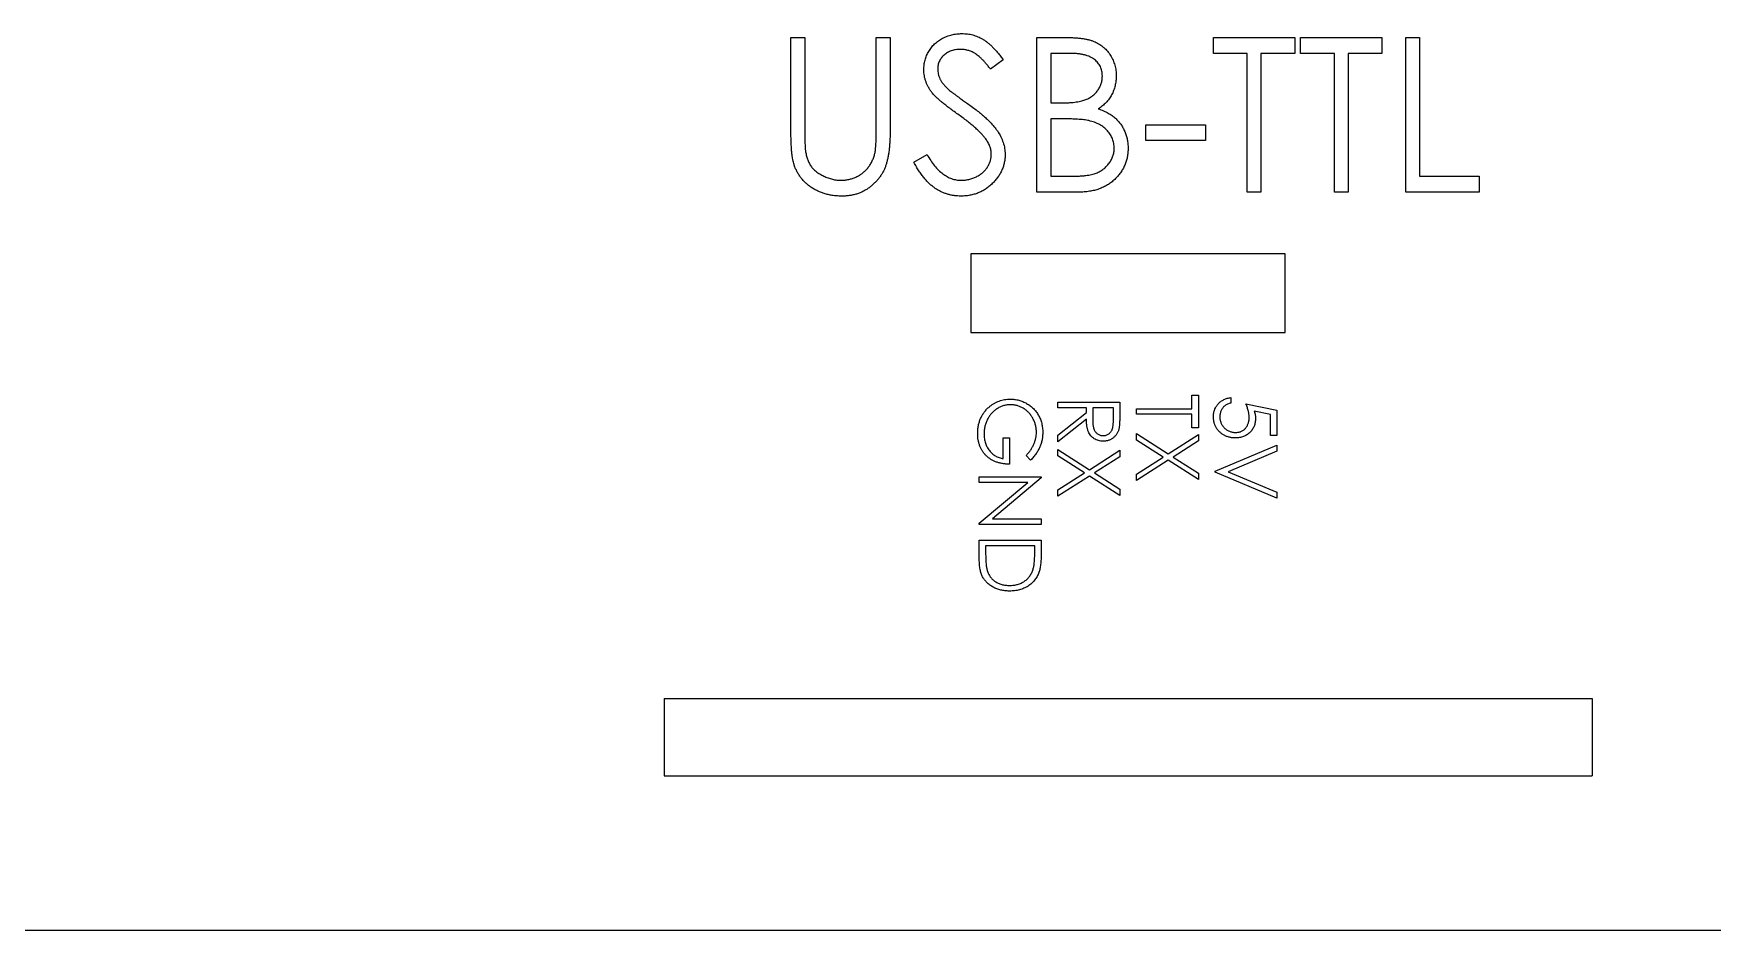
# Model space of a CAD drawing. Header units: millimetres. Extents: x -108 to 108, y -38 to 32.
# Drawn here: x -35.4 to 18.9, y -37.5 to -8.5 of the extents above; entities that cross this region are included whole.
import ezdxf

# ---------------------------------------------------------------- set-up
doc = ezdxf.new("R2010")
doc.units = ezdxf.units.MM

msp = doc.modelspace()

# ---------------------------------------------------------------- linework, layer by layer
at = {"color": 7, "linetype": 'Continuous', "lineweight": 25}
for p, q in [((-10.897, -8.625), (-10.449, -8.625)), ((-10.897, -11.645), (-10.897, -8.625)), ((-10.449, -8.625), (-10.449, -11.621)), ((-8.141, -8.625), (-7.692, -8.625)), ((-8.141, -11.621), (-8.141, -8.625)), ((-7.692, -8.625), (-7.692, -11.645)), ((-2.949, -8.625), (-1.973, -8.625)), ((-2.949, -13.625), (-2.949, -8.625)), ((2.756, -8.625), (5.385, -8.625)), ((2.756, -9.138), (2.756, -8.625)), ((5.385, -8.625), (5.385, -9.138)), ((5.577, -8.625), (8.205, -8.625)), ((5.577, -9.138), (5.577, -8.625)), ((8.205, -8.625), (8.205, -9.138)), ((8.974, -8.625), (9.423, -8.625)), ((8.974, -13.625), (8.974, -8.625)), ((9.423, -8.625), (9.423, -13.112)), ((-1.891, -9.138), (-2.5, -9.138)), ((-2.5, -9.138), (-2.5, -10.74)), ((3.846, -9.138), (2.756, -9.138)), ((3.846, -13.625), (3.846, -9.138)), ((4.295, -9.138), (4.295, -13.625)), ((5.385, -9.138), (4.295, -9.138)), ((6.667, -9.138), (5.577, -9.138)), ((6.667, -13.625), (6.667, -9.138)), ((7.115, -9.138), (7.115, -13.625)), ((8.205, -9.138), (7.115, -9.138)), ((-4.038, -9.343), (-4.444, -9.651)), ((-2.5, -10.74), (-2.199, -10.74)), ((-2.203, -11.253), (-2.5, -11.253)), ((-2.5, -11.253), (-2.5, -13.112)), ((0.577, -11.446), (2.5, -11.446)), ((0.577, -11.958), (0.577, -11.446)), ((2.5, -11.446), (2.5, -11.958)), ((-6.923, -12.66), (-6.5, -12.407)), ((2.5, -11.958), (0.577, -11.958)), ((-2.5, -13.112), (-1.861, -13.112)), ((9.423, -13.112), (11.346, -13.112)), ((11.346, -13.112), (11.346, -13.625)), ((-1.597, -13.625), (-2.949, -13.625)), ((4.295, -13.625), (3.846, -13.625)), ((7.115, -13.625), (6.667, -13.625)), ((11.346, -13.625), (8.974, -13.625)), ((5.08, -15.625), (-5.08, -15.625)), ((-5.08, -15.625), (-5.08, -18.165)), ((5.08, -18.165), (5.08, -15.625)), ((-5.08, -18.165), (5.08, -18.165)), ((-2.27, -20.421), (-0.27, -20.421)), ((-2.27, -20.601), (-2.27, -20.421)), ((-1.347, -20.601), (-2.27, -20.601)), ((-1.347, -20.747), (-1.347, -20.601)), ((-1.142, -20.601), (-1.145, -20.967)), ((-0.475, -20.601), (-1.142, -20.601)), ((-0.475, -20.976), (-0.475, -20.601)), ((-0.27, -20.421), (-0.27, -20.822)), ((2.065, -20.191), (2.27, -20.191)), ((2.065, -20.627), (2.065, -20.191)), ((2.27, -20.191), (2.27, -21.242)), ((3.323, -20.268), (3.323, -20.447)), ((3.81, -20.473), (4.81, -20.678)), ((-2.27, -21.482), (-1.347, -20.747)), ((-1.347, -20.969), (-2.27, -21.703)), ((0.27, -20.806), (0.27, -20.627)), ((0.27, -20.627), (2.065, -20.627)), ((2.065, -20.806), (0.27, -20.806)), ((2.065, -21.242), (2.065, -20.806)), ((4.605, -20.818), (4.079, -20.71)), ((4.605, -21.498), (4.605, -20.818)), ((4.81, -20.678), (4.81, -21.498)), ((-4.041, -21.575), (-3.836, -21.575)), ((-4.041, -22.242), (-4.041, -21.575)), ((-3.836, -21.575), (-3.836, -22.421)), ((-2.27, -21.703), (-2.27, -21.482)), ((0.27, -21.641), (0.27, -21.434)), ((0.27, -21.434), (1.29, -22.087)), ((1.128, -22.191), (0.27, -21.641)), ((1.29, -22.087), (2.27, -21.46)), ((2.27, -21.667), (1.452, -22.191)), ((2.27, -21.242), (2.065, -21.242)), ((2.27, -21.46), (2.27, -21.667)), ((4.81, -21.498), (4.605, -21.498)), ((-3.151, -22.293), (-3.297, -22.139)), ((-2.27, -22.154), (-2.27, -21.947)), ((-2.27, -21.947), (-1.25, -22.6)), ((-1.412, -22.703), (-2.27, -22.154)), ((-1.25, -22.6), (-0.27, -21.973)), ((-0.27, -22.18), (-1.088, -22.703)), ((-0.27, -21.973), (-0.27, -22.18)), ((0.27, -22.74), (1.128, -22.191)), ((1.452, -22.191), (2.27, -22.714)), ((2.81, -22.652), (4.81, -21.806)), ((4.81, -21.998), (3.234, -22.665)), ((4.81, -21.806), (4.81, -21.998)), ((-2.27, -23.253), (-1.412, -22.703)), ((-1.088, -22.703), (-0.27, -23.227)), ((1.29, -22.294), (0.27, -22.947)), ((0.27, -22.947), (0.27, -22.74)), ((2.27, -22.921), (1.29, -22.294)), ((2.27, -22.714), (2.27, -22.921)), ((2.81, -22.678), (2.81, -22.652)), ((4.81, -23.524), (2.81, -22.678)), ((3.234, -22.665), (4.81, -23.332)), ((-4.81, -22.832), (-2.81, -22.832)), ((-4.81, -23.011), (-4.81, -22.832)), ((-4.81, -24.329), (-3.239, -23.011)), ((-3.239, -23.011), (-4.81, -23.011)), ((-2.81, -22.869), (-4.384, -24.191)), ((-2.81, -22.832), (-2.81, -22.869)), ((-1.25, -22.807), (-2.27, -23.46)), ((-2.27, -23.46), (-2.27, -23.253)), ((-0.27, -23.434), (-1.25, -22.807)), ((-0.27, -23.227), (-0.27, -23.434)), ((4.81, -23.332), (4.81, -23.524)), ((-4.81, -24.37), (-4.81, -24.329)), ((-2.81, -24.37), (-4.81, -24.37)), ((-4.384, -24.191), (-2.81, -24.191)), ((-2.81, -24.191), (-2.81, -24.37)), ((-4.81, -24.883), (-2.81, -24.883)), ((-4.81, -25.503), (-4.81, -24.883)), ((-2.81, -24.883), (-2.81, -25.287)), ((-4.605, -25.062), (-4.605, -25.292)), ((-3.015, -25.062), (-4.605, -25.062)), ((-3.015, -25.203), (-3.015, -25.062)), ((-15, -30), (15, -30)), ((-15, -30), (-15, -32.5)), ((15, -30), (15, -32.5)), ((-15, -32.5), (15, -32.5)), ((102, -37.5), (-102, -37.5))]:
    msp.add_line(p, q, dxfattribs=at)
for points, knots in [([(-6.603, -9.664), (-6.601, -9.611), (-6.597, -9.506), (-6.566, -9.353), (-6.517, -9.207), (-6.448, -9.07), (-6.359, -8.944), (-6.256, -8.829), (-6.133, -8.732), (-5.999, -8.647), (-5.851, -8.581), (-5.697, -8.531), (-5.536, -8.503), (-5.426, -8.499), (-5.371, -8.497)], [0, 0, 0, 0, 0.0837854, 0.1657799, 0.24628, 0.3274609, 0.408797, 0.4897152, 0.571376, 0.6555233, 0.7410195, 0.8265468, 0.9119889, 1, 1, 1, 1]), ([(-5.371, -8.497), (-5.312, -8.499), (-5.194, -8.503), (-5.022, -8.538), (-4.856, -8.596), (-4.723, -8.662), (-4.618, -8.728), (-4.539, -8.788), (-4.458, -8.857), (-4.375, -8.936), (-4.293, -9.024), (-4.208, -9.122), (-4.122, -9.228), (-4.067, -9.304), (-4.038, -9.343)], [0, 0, 0, 0, 0.107233, 0.213252, 0.31883, 0.426794, 0.483646, 0.543604, 0.608308, 0.677127, 0.750686, 0.828713, 0.91219, 1, 1, 1, 1]), ([(-1.973, -8.625), (-1.925, -8.625), (-1.833, -8.626), (-1.698, -8.633), (-1.572, -8.644), (-1.455, -8.66), (-1.346, -8.68), (-1.245, -8.703), (-1.152, -8.732), (-1.042, -8.778), (-0.917, -8.845), (-0.781, -8.945), (-0.664, -9.067), (-0.564, -9.205), (-0.484, -9.357), (-0.427, -9.519), (-0.39, -9.688), (-0.387, -9.805), (-0.385, -9.864)], [0, 0, 0, 0, 0.062594, 0.121323, 0.17668, 0.228365, 0.276868, 0.321879, 0.364099, 0.403356, 0.477968, 0.550535, 0.623584, 0.698175, 0.773354, 0.847281, 0.922818, 1, 1, 1, 1]), ([(-5.421, -9.01), (-5.472, -9.011), (-5.572, -9.015), (-5.713, -9.051), (-5.841, -9.109), (-5.95, -9.189), (-6.041, -9.284), (-6.107, -9.394), (-6.147, -9.515), (-6.151, -9.6), (-6.154, -9.643)], [0, 0, 0, 0, 0.143073, 0.275903, 0.402371, 0.528414, 0.650356, 0.765895, 0.880774, 1, 1, 1, 1]), ([(-4.444, -9.651), (-4.469, -9.619), (-4.516, -9.558), (-4.587, -9.473), (-4.655, -9.395), (-4.721, -9.328), (-4.783, -9.267), (-4.844, -9.215), (-4.901, -9.171), (-4.973, -9.124), (-5.065, -9.077), (-5.179, -9.038), (-5.298, -9.014), (-5.38, -9.011), (-5.421, -9.01)], [0, 0, 0, 0, 0.098469, 0.189629, 0.274184, 0.352183, 0.423199, 0.488551, 0.548473, 0.60144, 0.701198, 0.799592, 0.898545, 1, 1, 1, 1]), ([(-0.833, -9.873), (-0.834, -9.845), (-0.836, -9.791), (-0.848, -9.711), (-0.868, -9.637), (-0.895, -9.566), (-0.931, -9.501), (-0.975, -9.44), (-1.027, -9.384), (-1.087, -9.332), (-1.155, -9.286), (-1.233, -9.246), (-1.32, -9.213), (-1.416, -9.185), (-1.522, -9.165), (-1.636, -9.148), (-1.761, -9.14), (-1.847, -9.138), (-1.891, -9.138)], [0, 0, 0, 0, 0.057003, 0.111818, 0.164402, 0.21587, 0.266841, 0.317479, 0.369902, 0.4234, 0.479718, 0.539241, 0.602431, 0.67103, 0.744485, 0.823454, 0.90874, 1, 1, 1, 1]), ([(-6.323, -10.425), (-6.345, -10.395), (-6.389, -10.338), (-6.446, -10.247), (-6.495, -10.155), (-6.533, -10.06), (-6.565, -9.963), (-6.587, -9.865), (-6.6, -9.765), (-6.602, -9.697), (-6.603, -9.664)], [0, 0, 0, 0, 0.133507, 0.262559, 0.388264, 0.512667, 0.633722, 0.755394, 0.877553, 1, 1, 1, 1]), ([(-6.154, -9.643), (-6.153, -9.669), (-6.152, -9.723), (-6.136, -9.802), (-6.116, -9.881), (-6.084, -9.96), (-6.04, -10.039), (-5.982, -10.12), (-5.91, -10.205), (-5.854, -10.26), (-5.824, -10.289)], [0, 0, 0, 0, 0.107285, 0.214746, 0.322939, 0.434116, 0.553412, 0.686073, 0.834256, 1, 1, 1, 1]), ([(-5.824, -10.289), (-5.813, -10.298), (-5.787, -10.322), (-5.74, -10.36), (-5.677, -10.406), (-5.601, -10.464), (-5.509, -10.532), (-5.403, -10.607), (-5.283, -10.694), (-5.197, -10.754), (-5.152, -10.786)], [0, 0, 0, 0, 0.052594, 0.124952, 0.218094, 0.333502, 0.468789, 0.624938, 0.801683, 1, 1, 1, 1]), ([(-2.199, -10.74), (-2.154, -10.74), (-2.069, -10.739), (-1.946, -10.736), (-1.832, -10.727), (-1.726, -10.718), (-1.63, -10.703), (-1.543, -10.686), (-1.464, -10.668), (-1.374, -10.637), (-1.271, -10.592), (-1.161, -10.521), (-1.064, -10.437), (-0.982, -10.34), (-0.916, -10.233), (-0.869, -10.118), (-0.838, -9.998), (-0.835, -9.915), (-0.833, -9.873)], [0, 0, 0, 0, 0.072301, 0.1397, 0.202289, 0.2606, 0.31319, 0.361739, 0.405706, 0.44554, 0.518832, 0.589778, 0.658867, 0.72843, 0.797283, 0.864815, 0.931364, 1, 1, 1, 1]), ([(-0.385, -9.864), (-0.386, -9.919), (-0.389, -10.028), (-0.419, -10.186), (-0.465, -10.337), (-0.528, -10.48), (-0.611, -10.612), (-0.71, -10.733), (-0.828, -10.839), (-0.917, -10.898), (-0.963, -10.928)], [0, 0, 0, 0, 0.130569, 0.256581, 0.380552, 0.503623, 0.625739, 0.747549, 0.871766, 1, 1, 1, 1]), ([(-5.504, -11.105), (-5.556, -11.067), (-5.657, -10.996), (-5.798, -10.89), (-5.923, -10.792), (-6.034, -10.703), (-6.129, -10.623), (-6.209, -10.551), (-6.272, -10.486), (-6.307, -10.444), (-6.323, -10.425)], [0, 0, 0, 0, 0.181535, 0.347082, 0.495568, 0.628357, 0.74552, 0.845831, 0.930782, 1, 1, 1, 1]), ([(-5.152, -10.786), (-5.098, -10.826), (-4.993, -10.902), (-4.843, -11.017), (-4.708, -11.13), (-4.586, -11.239), (-4.476, -11.344), (-4.38, -11.446), (-4.296, -11.545), (-4.205, -11.671), (-4.113, -11.827), (-4.034, -12.017), (-3.984, -12.208), (-3.978, -12.337), (-3.974, -12.4)], [0, 0, 0, 0, 0.096972, 0.187773, 0.272396, 0.351321, 0.424335, 0.491909, 0.554233, 0.611268, 0.716348, 0.81454, 0.908495, 1, 1, 1, 1]), ([(-4.602, -11.902), (-4.625, -11.874), (-4.672, -11.813), (-4.753, -11.724), (-4.847, -11.632), (-4.953, -11.533), (-5.073, -11.433), (-5.204, -11.326), (-5.349, -11.216), (-5.451, -11.143), (-5.504, -11.105)], [0, 0, 0, 0, 0.090279, 0.18953, 0.299198, 0.418926, 0.548376, 0.688136, 0.839084, 1, 1, 1, 1]), ([(-1.267, -11.312), (-1.291, -11.307), (-1.344, -11.297), (-1.43, -11.285), (-1.528, -11.275), (-1.639, -11.268), (-1.762, -11.26), (-1.898, -11.257), (-2.046, -11.254), (-2.149, -11.253), (-2.203, -11.253)], [0, 0, 0, 0, 0.079306, 0.171953, 0.277057, 0.394731, 0.526177, 0.671345, 0.829285, 1, 1, 1, 1]), ([(-0.449, -12.206), (-0.449, -12.179), (-0.45, -12.127), (-0.462, -12.05), (-0.479, -11.975), (-0.501, -11.903), (-0.533, -11.834), (-0.571, -11.767), (-0.615, -11.703), (-0.684, -11.621), (-0.784, -11.527), (-0.927, -11.435), (-1.089, -11.36), (-1.206, -11.329), (-1.267, -11.312)], [0, 0, 0, 0, 0.060287, 0.119602, 0.177503, 0.235143, 0.292133, 0.350871, 0.410098, 0.470732, 0.594829, 0.722579, 0.856691, 1, 1, 1, 1]), ([(-0.963, -10.928), (-0.906, -10.949), (-0.797, -10.991), (-0.648, -11.065), (-0.519, -11.145), (-0.41, -11.233), (-0.316, -11.327), (-0.235, -11.43), (-0.165, -11.542), (-0.106, -11.663), (-0.059, -11.79), (-0.024, -11.924), (-0.004, -12.063), (-0.001, -12.158), (0, -12.206)], [0, 0, 0, 0, 0.1060575, 0.2029143, 0.2903002, 0.3702226, 0.4463837, 0.5213969, 0.5982911, 0.6761425, 0.7555287, 0.8348872, 0.916646, 1, 1, 1, 1]), ([(-10.808, -12.699), (-10.816, -12.672), (-10.832, -12.614), (-10.849, -12.519), (-10.863, -12.409), (-10.877, -12.284), (-10.885, -12.145), (-10.892, -11.991), (-10.897, -11.823), (-10.897, -11.706), (-10.897, -11.645)], [0, 0, 0, 0, 0.07813, 0.169465, 0.274335, 0.39211, 0.523687, 0.668365, 0.827132, 1, 1, 1, 1]), ([(-10.449, -11.621), (-10.449, -11.663), (-10.449, -11.744), (-10.448, -11.858), (-10.446, -11.96), (-10.444, -12.05), (-10.441, -12.126), (-10.438, -12.191), (-10.435, -12.243), (-10.43, -12.273), (-10.429, -12.286)], [0, 0, 0, 0, 0.191079, 0.362605, 0.516099, 0.650038, 0.765977, 0.862374, 0.940842, 1, 1, 1, 1]), ([(-7.692, -11.645), (-7.693, -11.699), (-7.693, -11.805), (-7.7, -11.961), (-7.709, -12.109), (-7.723, -12.248), (-7.741, -12.38), (-7.762, -12.503), (-7.788, -12.619), (-7.818, -12.727), (-7.853, -12.831), (-7.898, -12.928), (-7.948, -13.024), (-8.008, -13.116), (-8.076, -13.204), (-8.152, -13.289), (-8.235, -13.371), (-8.325, -13.449), (-8.422, -13.52), (-8.525, -13.583), (-8.633, -13.636), (-8.746, -13.679), (-8.864, -13.712), (-8.987, -13.736), (-9.115, -13.75), (-9.202, -13.752), (-9.246, -13.753)], [0, 0, 0, 0, 0.054858, 0.107059, 0.156978, 0.203992, 0.248492, 0.290483, 0.330489, 0.367886, 0.403858, 0.440009, 0.476295, 0.512792, 0.550485, 0.588381, 0.627645, 0.667979, 0.708433, 0.748602, 0.789088, 0.829461, 0.870371, 0.912214, 0.955547, 1, 1, 1, 1]), ([(-8.192, -12.397), (-8.188, -12.379), (-8.178, -12.34), (-8.169, -12.274), (-8.16, -12.195), (-8.154, -12.104), (-8.147, -12.001), (-8.144, -11.885), (-8.142, -11.757), (-8.141, -11.668), (-8.141, -11.621)], [0, 0, 0, 0, 0.0698351, 0.1556208, 0.2578016, 0.3738112, 0.5064025, 0.6555645, 0.8200793, 1, 1, 1, 1]), ([(-4.423, -12.393), (-4.425, -12.351), (-4.429, -12.267), (-4.466, -12.142), (-4.523, -12.018), (-4.575, -11.942), (-4.602, -11.902)], [0, 0, 0, 0, 0.234723, 0.477158, 0.728556, 1, 1, 1, 1]), ([(-10.429, -12.286), (-10.421, -12.333), (-10.407, -12.424), (-10.37, -12.554), (-10.319, -12.671), (-10.258, -12.779), (-10.179, -12.874), (-10.083, -12.963), (-9.967, -13.04), (-9.838, -13.11), (-9.699, -13.167), (-9.557, -13.21), (-9.414, -13.236), (-9.318, -13.239), (-9.271, -13.24)], [0, 0, 0, 0, 0.086315, 0.167766, 0.244433, 0.318135, 0.391884, 0.470068, 0.553904, 0.644339, 0.736875, 0.826168, 0.913679, 1, 1, 1, 1]), ([(-9.271, -13.24), (-9.23, -13.239), (-9.149, -13.236), (-9.028, -13.217), (-8.91, -13.183), (-8.795, -13.139), (-8.687, -13.08), (-8.586, -13.013), (-8.496, -12.934), (-8.414, -12.847), (-8.343, -12.749), (-8.281, -12.641), (-8.23, -12.523), (-8.205, -12.44), (-8.192, -12.397)], [0, 0, 0, 0, 0.082891, 0.165303, 0.247762, 0.331528, 0.41528, 0.496366, 0.577151, 0.657783, 0.739322, 0.823793, 0.909476, 1, 1, 1, 1]), ([(-6.5, -12.407), (-6.461, -12.473), (-6.386, -12.599), (-6.26, -12.769), (-6.13, -12.914), (-5.994, -13.033), (-5.854, -13.126), (-5.708, -13.192), (-5.557, -13.233), (-5.454, -13.238), (-5.403, -13.24)], [0, 0, 0, 0, 0.159004, 0.304646, 0.438547, 0.562322, 0.677433, 0.786897, 0.893611, 1, 1, 1, 1]), ([(-5.403, -13.24), (-5.359, -13.239), (-5.272, -13.237), (-5.144, -13.213), (-5.02, -13.178), (-4.902, -13.127), (-4.792, -13.065), (-4.695, -12.99), (-4.611, -12.906), (-4.543, -12.813), (-4.491, -12.712), (-4.45, -12.609), (-4.428, -12.502), (-4.425, -12.43), (-4.423, -12.393)], [0, 0, 0, 0, 0.091264, 0.18093, 0.270088, 0.360156, 0.448343, 0.532666, 0.613834, 0.693982, 0.772716, 0.849335, 0.923967, 1, 1, 1, 1]), ([(-3.974, -12.4), (-3.975, -12.445), (-3.977, -12.534), (-3.999, -12.664), (-4.03, -12.791), (-4.077, -12.912), (-4.135, -13.03), (-4.208, -13.142), (-4.292, -13.25), (-4.39, -13.352), (-4.496, -13.445), (-4.608, -13.529), (-4.727, -13.598), (-4.851, -13.654), (-4.981, -13.698), (-5.117, -13.73), (-5.258, -13.75), (-5.354, -13.752), (-5.403, -13.753)], [0, 0, 0, 0, 0.061484, 0.121775, 0.18092, 0.240256, 0.300114, 0.361146, 0.423501, 0.488669, 0.553954, 0.617581, 0.680238, 0.742187, 0.804663, 0.868259, 0.93302, 1, 1, 1, 1]), ([(-1.861, -13.112), (-1.815, -13.112), (-1.727, -13.111), (-1.6, -13.107), (-1.482, -13.099), (-1.374, -13.087), (-1.274, -13.074), (-1.185, -13.056), (-1.104, -13.035), (-1.011, -13.003), (-0.906, -12.953), (-0.793, -12.879), (-0.692, -12.79), (-0.607, -12.687), (-0.537, -12.575), (-0.486, -12.456), (-0.454, -12.332), (-0.451, -12.248), (-0.449, -12.206)], [0, 0, 0, 0, 0.072502, 0.139739, 0.201795, 0.259822, 0.312206, 0.360773, 0.40454, 0.443698, 0.516841, 0.587874, 0.657965, 0.728969, 0.799308, 0.866636, 0.933116, 1, 1, 1, 1]), ([(0, -12.206), (-0.001, -12.255), (-0.004, -12.351), (-0.024, -12.492), (-0.059, -12.626), (-0.106, -12.756), (-0.168, -12.88), (-0.243, -12.998), (-0.332, -13.11), (-0.432, -13.216), (-0.545, -13.311), (-0.668, -13.396), (-0.8, -13.466), (-0.941, -13.525), (-1.092, -13.57), (-1.252, -13.601), (-1.421, -13.622), (-1.537, -13.624), (-1.597, -13.625)], [0, 0, 0, 0, 0.0611603, 0.1203346, 0.1781803, 0.2352351, 0.292683, 0.3511862, 0.4104566, 0.4717199, 0.5337612, 0.595739, 0.6578875, 0.7212952, 0.7868225, 0.8546862, 0.925478, 1, 1, 1, 1]), ([(-9.246, -13.753), (-9.294, -13.752), (-9.388, -13.75), (-9.527, -13.737), (-9.661, -13.714), (-9.79, -13.683), (-9.912, -13.642), (-10.031, -13.593), (-10.143, -13.533), (-10.25, -13.467), (-10.35, -13.392), (-10.441, -13.31), (-10.525, -13.223), (-10.599, -13.13), (-10.665, -13.03), (-10.722, -12.925), (-10.77, -12.815), (-10.796, -12.737), (-10.808, -12.699)], [0, 0, 0, 0, 0.071175, 0.139644, 0.206317, 0.271373, 0.335418, 0.398076, 0.460608, 0.52297, 0.584716, 0.644895, 0.704291, 0.762998, 0.821087, 0.880104, 0.939388, 1, 1, 1, 1]), ([(-5.403, -13.753), (-5.44, -13.752), (-5.515, -13.751), (-5.626, -13.738), (-5.735, -13.72), (-5.84, -13.691), (-5.943, -13.656), (-6.044, -13.613), (-6.141, -13.562), (-6.237, -13.503), (-6.33, -13.434), (-6.42, -13.354), (-6.509, -13.265), (-6.596, -13.164), (-6.681, -13.054), (-6.764, -12.932), (-6.846, -12.801), (-6.897, -12.708), (-6.923, -12.66)], [0, 0, 0, 0, 0.057208, 0.113696, 0.169178, 0.224159, 0.27872, 0.333794, 0.389241, 0.445822, 0.503704, 0.564294, 0.627975, 0.695038, 0.765373, 0.839611, 0.917538, 1, 1, 1, 1]), ([(-4.861, -21.431), (-4.861, -21.408), (-4.86, -21.364), (-4.856, -21.298), (-4.849, -21.234), (-4.838, -21.172), (-4.825, -21.111), (-4.809, -21.052), (-4.789, -20.996), (-4.767, -20.94), (-4.742, -20.887), (-4.714, -20.835), (-4.683, -20.786), (-4.649, -20.738), (-4.612, -20.691), (-4.572, -20.647), (-4.529, -20.604), (-4.498, -20.578), (-4.483, -20.564)], [0, 0, 0, 0, 0.069237, 0.136557, 0.202094, 0.266464, 0.329769, 0.391879, 0.453271, 0.514115, 0.57439, 0.634142, 0.693923, 0.754152, 0.81447, 0.875661, 0.937348, 1, 1, 1, 1]), ([(-3.801, -20.498), (-3.82, -20.499), (-3.856, -20.5), (-3.911, -20.505), (-3.965, -20.516), (-4.019, -20.528), (-4.072, -20.546), (-4.124, -20.568), (-4.176, -20.593), (-4.226, -20.622), (-4.275, -20.654), (-4.321, -20.69), (-4.365, -20.728), (-4.405, -20.77), (-4.444, -20.814), (-4.479, -20.862), (-4.512, -20.913), (-4.542, -20.966), (-4.569, -21.021), (-4.592, -21.078), (-4.612, -21.136), (-4.628, -21.196), (-4.641, -21.256), (-4.649, -21.319), (-4.655, -21.382), (-4.656, -21.425), (-4.656, -21.446)], [0, 0, 0, 0, 0.038993, 0.07788, 0.116649, 0.155344, 0.194634, 0.234276, 0.274561, 0.315681, 0.357032, 0.398094, 0.439109, 0.479843, 0.521283, 0.562849, 0.6053, 0.648415, 0.691733, 0.735154, 0.778373, 0.821664, 0.865526, 0.909733, 0.954523, 1, 1, 1, 1]), ([(-4.483, -20.564), (-4.459, -20.545), (-4.41, -20.506), (-4.333, -20.456), (-4.253, -20.413), (-4.169, -20.379), (-4.083, -20.352), (-3.994, -20.333), (-3.903, -20.321), (-3.841, -20.32), (-3.809, -20.319)], [0, 0, 0, 0, 0.127896, 0.253668, 0.376738, 0.499344, 0.621999, 0.745699, 0.871345, 1, 1, 1, 1]), ([(-3.809, -20.319), (-3.786, -20.319), (-3.739, -20.32), (-3.67, -20.327), (-3.601, -20.338), (-3.534, -20.353), (-3.469, -20.373), (-3.404, -20.397), (-3.341, -20.426), (-3.28, -20.459), (-3.22, -20.495), (-3.164, -20.535), (-3.111, -20.578), (-3.061, -20.624), (-3.015, -20.674), (-2.972, -20.727), (-2.932, -20.783), (-2.896, -20.843), (-2.864, -20.905), (-2.836, -20.969), (-2.812, -21.035), (-2.792, -21.103), (-2.778, -21.173), (-2.767, -21.245), (-2.76, -21.319), (-2.759, -21.369), (-2.759, -21.395)], [0, 0, 0, 0, 0.042042, 0.08355, 0.124652, 0.165314, 0.206254, 0.247057, 0.288418, 0.330078, 0.371767, 0.412848, 0.453422, 0.493967, 0.534349, 0.574922, 0.615865, 0.657226, 0.698986, 0.740469, 0.78231, 0.824555, 0.867032, 0.910493, 0.954616, 1, 1, 1, 1]), ([(-2.964, -21.389), (-2.964, -21.369), (-2.965, -21.33), (-2.971, -21.273), (-2.979, -21.216), (-2.992, -21.16), (-3.008, -21.104), (-3.027, -21.05), (-3.051, -20.996), (-3.078, -20.943), (-3.107, -20.891), (-3.139, -20.843), (-3.174, -20.797), (-3.212, -20.755), (-3.252, -20.715), (-3.295, -20.678), (-3.34, -20.645), (-3.388, -20.614), (-3.437, -20.587), (-3.487, -20.563), (-3.538, -20.544), (-3.589, -20.527), (-3.641, -20.514), (-3.694, -20.505), (-3.747, -20.5), (-3.783, -20.499), (-3.801, -20.498)], [0, 0, 0, 0, 0.0428477, 0.0855843, 0.1277381, 0.1700943, 0.2125358, 0.2555147, 0.2986455, 0.3426357, 0.3865653, 0.4295767, 0.4717025, 0.513552, 0.5551179, 0.5963848, 0.6379759, 0.6796844, 0.7212, 0.761763, 0.8020801, 0.8417822, 0.8810423, 0.9206212, 0.9600951, 1, 1, 1, 1]), ([(2.759, -20.878), (2.759, -20.858), (2.76, -20.819), (2.768, -20.761), (2.78, -20.706), (2.797, -20.653), (2.819, -20.603), (2.847, -20.555), (2.878, -20.509), (2.915, -20.467), (2.956, -20.427), (3, -20.392), (3.047, -20.36), (3.096, -20.333), (3.149, -20.31), (3.204, -20.292), (3.262, -20.277), (3.302, -20.271), (3.323, -20.268)], [0, 0, 0, 0, 0.065427, 0.128719, 0.190252, 0.250745, 0.310663, 0.370797, 0.431291, 0.493204, 0.55557, 0.61731, 0.678641, 0.74069, 0.802969, 0.866791, 0.932342, 1, 1, 1, 1]), ([(3.323, -20.447), (3.304, -20.451), (3.267, -20.46), (3.216, -20.479), (3.17, -20.501), (3.129, -20.529), (3.093, -20.561), (3.061, -20.598), (3.033, -20.639), (3.009, -20.685), (2.988, -20.733), (2.975, -20.784), (2.965, -20.836), (2.964, -20.871), (2.964, -20.888)], [0, 0, 0, 0, 0.094699, 0.182017, 0.26441, 0.342584, 0.419032, 0.496446, 0.577316, 0.661468, 0.746701, 0.831237, 0.915195, 1, 1, 1, 1]), ([(3.913, -20.913), (3.912, -20.898), (3.912, -20.866), (3.906, -20.817), (3.898, -20.765), (3.887, -20.711), (3.873, -20.655), (3.855, -20.596), (3.834, -20.535), (3.818, -20.494), (3.81, -20.473)], [0, 0, 0, 0, 0.10308, 0.21102, 0.325963, 0.4465, 0.574634, 0.7089, 0.851186, 1, 1, 1, 1]), ([(-0.805, -21.678), (-0.832, -21.677), (-0.884, -21.675), (-0.959, -21.66), (-1.029, -21.635), (-1.095, -21.601), (-1.153, -21.557), (-1.205, -21.504), (-1.248, -21.443), (-1.278, -21.385), (-1.297, -21.335), (-1.311, -21.293), (-1.321, -21.247), (-1.331, -21.198), (-1.338, -21.146), (-1.343, -21.09), (-1.346, -21.03), (-1.347, -20.99), (-1.347, -20.969)], [0, 0, 0, 0, 0.078775, 0.153711, 0.226699, 0.299172, 0.371166, 0.442978, 0.516334, 0.592857, 0.63351, 0.676624, 0.722915, 0.771971, 0.823829, 0.879386, 0.937952, 1, 1, 1, 1]), ([(-1.145, -20.967), (-1.145, -20.984), (-1.145, -21.017), (-1.142, -21.065), (-1.14, -21.11), (-1.136, -21.151), (-1.131, -21.189), (-1.124, -21.223), (-1.117, -21.254), (-1.105, -21.29), (-1.087, -21.33), (-1.06, -21.374), (-1.027, -21.411), (-0.989, -21.443), (-0.946, -21.467), (-0.901, -21.485), (-0.854, -21.496), (-0.821, -21.498), (-0.804, -21.498)], [0, 0, 0, 0, 0.071663, 0.138903, 0.20117, 0.259106, 0.312232, 0.360655, 0.405057, 0.445069, 0.51874, 0.589419, 0.658415, 0.727587, 0.796337, 0.863185, 0.930954, 1, 1, 1, 1]), ([(-0.804, -21.498), (-0.788, -21.498), (-0.756, -21.496), (-0.71, -21.485), (-0.666, -21.467), (-0.625, -21.441), (-0.587, -21.411), (-0.555, -21.374), (-0.529, -21.334), (-0.512, -21.296), (-0.501, -21.262), (-0.494, -21.232), (-0.488, -21.199), (-0.484, -21.162), (-0.48, -21.121), (-0.477, -21.076), (-0.475, -21.027), (-0.475, -20.993), (-0.475, -20.976)], [0, 0, 0, 0, 0.0688, 0.136337, 0.203757, 0.272787, 0.342622, 0.411089, 0.479278, 0.549403, 0.587739, 0.630725, 0.678947, 0.732559, 0.791155, 0.855313, 0.925101, 1, 1, 1, 1]), ([(-0.27, -20.822), (-0.27, -20.848), (-0.27, -20.9), (-0.271, -20.973), (-0.274, -21.04), (-0.276, -21.1), (-0.281, -21.153), (-0.285, -21.2), (-0.29, -21.24), (-0.295, -21.264), (-0.297, -21.275)], [0, 0, 0, 0, 0.176258, 0.338434, 0.484822, 0.617158, 0.734698, 0.837385, 0.926372, 1, 1, 1, 1]), ([(3.463, -21.575), (3.447, -21.575), (3.415, -21.574), (3.367, -21.57), (3.32, -21.563), (3.274, -21.553), (3.229, -21.54), (3.185, -21.524), (3.142, -21.506), (3.1, -21.485), (3.06, -21.461), (3.022, -21.435), (2.987, -21.407), (2.954, -21.377), (2.924, -21.345), (2.895, -21.312), (2.87, -21.275), (2.846, -21.238), (2.825, -21.198), (2.808, -21.157), (2.793, -21.114), (2.78, -21.069), (2.771, -21.024), (2.764, -20.976), (2.759, -20.928), (2.759, -20.894), (2.759, -20.878)], [0, 0, 0, 0, 0.04401, 0.087425, 0.130104, 0.172535, 0.214532, 0.25627, 0.298262, 0.340668, 0.382714, 0.423715, 0.464256, 0.504079, 0.543863, 0.583286, 0.623103, 0.662926, 0.703244, 0.743626, 0.784565, 0.825769, 0.867772, 0.910755, 0.954919, 1, 1, 1, 1]), ([(2.964, -20.888), (2.964, -20.905), (2.965, -20.939), (2.972, -20.989), (2.983, -21.036), (3, -21.082), (3.02, -21.127), (3.045, -21.168), (3.075, -21.209), (3.108, -21.247), (3.145, -21.282), (3.185, -21.312), (3.227, -21.338), (3.272, -21.359), (3.318, -21.376), (3.367, -21.387), (3.418, -21.394), (3.453, -21.395), (3.471, -21.396)], [0, 0, 0, 0, 0.064207, 0.126425, 0.18768, 0.248216, 0.308305, 0.369661, 0.431699, 0.495947, 0.559758, 0.622295, 0.683911, 0.745092, 0.80674, 0.869087, 0.93329, 1, 1, 1, 1]), ([(4.118, -20.946), (4.117, -20.968), (4.116, -21.012), (4.107, -21.076), (4.093, -21.138), (4.073, -21.196), (4.047, -21.251), (4.015, -21.304), (3.978, -21.353), (3.934, -21.399), (3.887, -21.44), (3.836, -21.476), (3.782, -21.507), (3.725, -21.532), (3.664, -21.552), (3.6, -21.565), (3.533, -21.574), (3.487, -21.575), (3.463, -21.575)], [0, 0, 0, 0, 0.065798, 0.129376, 0.190867, 0.251245, 0.310771, 0.370654, 0.431043, 0.493147, 0.555361, 0.616316, 0.677302, 0.738297, 0.80079, 0.864797, 0.931055, 1, 1, 1, 1]), ([(3.471, -21.396), (3.487, -21.395), (3.519, -21.395), (3.564, -21.388), (3.608, -21.378), (3.649, -21.364), (3.688, -21.345), (3.725, -21.322), (3.759, -21.296), (3.791, -21.265), (3.82, -21.231), (3.844, -21.193), (3.865, -21.153), (3.883, -21.111), (3.896, -21.065), (3.906, -21.017), (3.911, -20.966), (3.912, -20.931), (3.913, -20.913)], [0, 0, 0, 0, 0.065358, 0.128002, 0.188327, 0.247189, 0.305609, 0.364042, 0.422603, 0.482636, 0.543255, 0.604078, 0.664931, 0.727386, 0.791447, 0.858041, 0.92703, 1, 1, 1, 1]), ([(4.079, -20.71), (4.085, -20.731), (4.096, -20.772), (4.109, -20.833), (4.116, -20.89), (4.117, -20.928), (4.118, -20.946)], [0, 0, 0, 0, 0.275068, 0.532901, 0.773973, 1, 1, 1, 1]), ([(-3.836, -22.421), (-3.874, -22.42), (-3.949, -22.419), (-4.058, -22.405), (-4.161, -22.384), (-4.258, -22.354), (-4.349, -22.316), (-4.434, -22.269), (-4.513, -22.214), (-4.585, -22.151), (-4.65, -22.081), (-4.707, -22.005), (-4.755, -21.923), (-4.794, -21.835), (-4.824, -21.742), (-4.846, -21.643), (-4.859, -21.539), (-4.86, -21.467), (-4.861, -21.431)], [0, 0, 0, 0, 0.071272, 0.139493, 0.204635, 0.267406, 0.328446, 0.388397, 0.447734, 0.507392, 0.566768, 0.625478, 0.684067, 0.743248, 0.804033, 0.866499, 0.931723, 1, 1, 1, 1]), ([(-4.656, -21.446), (-4.656, -21.472), (-4.655, -21.523), (-4.646, -21.598), (-4.633, -21.67), (-4.614, -21.739), (-4.59, -21.804), (-4.561, -21.867), (-4.526, -21.926), (-4.486, -21.983), (-4.442, -22.035), (-4.394, -22.081), (-4.343, -22.122), (-4.289, -22.157), (-4.232, -22.188), (-4.171, -22.212), (-4.107, -22.23), (-4.063, -22.238), (-4.041, -22.242)], [0, 0, 0, 0, 0.070632, 0.138698, 0.204924, 0.269449, 0.332647, 0.395314, 0.457778, 0.520673, 0.58287, 0.643335, 0.702602, 0.760732, 0.819484, 0.878265, 0.938489, 1, 1, 1, 1]), ([(-3.297, -22.139), (-3.271, -22.111), (-3.22, -22.056), (-3.152, -21.967), (-3.095, -21.873), (-3.048, -21.776), (-3.01, -21.678), (-2.984, -21.58), (-2.967, -21.484), (-2.965, -21.42), (-2.964, -21.389)], [0, 0, 0, 0, 0.136506, 0.269032, 0.39892, 0.527082, 0.652272, 0.772137, 0.887488, 1, 1, 1, 1]), ([(-2.759, -21.395), (-2.759, -21.415), (-2.76, -21.456), (-2.764, -21.517), (-2.771, -21.577), (-2.781, -21.637), (-2.795, -21.695), (-2.811, -21.752), (-2.829, -21.809), (-2.852, -21.865), (-2.877, -21.92), (-2.905, -21.974), (-2.938, -22.028), (-2.973, -22.082), (-3.013, -22.136), (-3.056, -22.189), (-3.102, -22.242), (-3.135, -22.276), (-3.151, -22.293)], [0, 0, 0, 0, 0.061617, 0.12218, 0.182217, 0.241473, 0.300957, 0.359966, 0.41903, 0.478066, 0.537991, 0.598959, 0.66132, 0.725246, 0.791219, 0.858745, 0.928317, 1, 1, 1, 1]), ([(-0.297, -21.275), (-0.301, -21.289), (-0.308, -21.318), (-0.323, -21.36), (-0.341, -21.4), (-0.361, -21.437), (-0.385, -21.473), (-0.411, -21.506), (-0.441, -21.537), (-0.473, -21.566), (-0.508, -21.593), (-0.544, -21.615), (-0.583, -21.635), (-0.624, -21.65), (-0.666, -21.663), (-0.711, -21.672), (-0.757, -21.677), (-0.789, -21.678), (-0.805, -21.678)], [0, 0, 0, 0, 0.0642108, 0.1270518, 0.1887268, 0.2491087, 0.3098971, 0.3702656, 0.4306689, 0.4927446, 0.554114, 0.6157259, 0.6768281, 0.7384636, 0.8013356, 0.8651972, 0.9316478, 1, 1, 1, 1]), ([(-3.835, -26.524), (-3.86, -26.524), (-3.909, -26.523), (-3.98, -26.517), (-4.05, -26.507), (-4.117, -26.493), (-4.183, -26.476), (-4.246, -26.454), (-4.306, -26.428), (-4.364, -26.398), (-4.419, -26.366), (-4.471, -26.33), (-4.519, -26.294), (-4.562, -26.253), (-4.603, -26.211), (-4.64, -26.166), (-4.673, -26.119), (-4.702, -26.069), (-4.728, -26.015), (-4.75, -25.957), (-4.769, -25.893), (-4.784, -25.825), (-4.796, -25.752), (-4.804, -25.673), (-4.809, -25.59), (-4.81, -25.532), (-4.81, -25.503)], [0, 0, 0, 0, 0.046076, 0.090797, 0.134281, 0.177005, 0.218799, 0.260135, 0.300966, 0.341496, 0.381461, 0.420134, 0.457932, 0.494759, 0.531032, 0.56696, 0.602531, 0.638141, 0.674888, 0.713498, 0.754468, 0.797837, 0.844006, 0.893083, 0.944969, 1, 1, 1, 1]), ([(-4.605, -25.292), (-4.605, -25.325), (-4.604, -25.388), (-4.602, -25.48), (-4.598, -25.563), (-4.593, -25.639), (-4.585, -25.706), (-4.577, -25.766), (-4.567, -25.818), (-4.558, -25.849), (-4.554, -25.864)], [0, 0, 0, 0, 0.171901, 0.330628, 0.475549, 0.606746, 0.725024, 0.829742, 0.921323, 1, 1, 1, 1]), ([(-3.071, -25.818), (-3.067, -25.801), (-3.057, -25.765), (-3.046, -25.707), (-3.036, -25.642), (-3.028, -25.568), (-3.023, -25.488), (-3.018, -25.4), (-3.015, -25.304), (-3.015, -25.238), (-3.015, -25.203)], [0, 0, 0, 0, 0.084319, 0.179285, 0.286583, 0.405111, 0.535593, 0.67819, 0.832976, 1, 1, 1, 1]), ([(-2.81, -25.287), (-2.81, -25.322), (-2.811, -25.39), (-2.814, -25.488), (-2.819, -25.578), (-2.827, -25.662), (-2.837, -25.737), (-2.849, -25.805), (-2.864, -25.866), (-2.876, -25.904), (-2.882, -25.921)], [0, 0, 0, 0, 0.16429, 0.317407, 0.458845, 0.588746, 0.707831, 0.81577, 0.91288, 1, 1, 1, 1]), ([(-4.554, -25.864), (-4.548, -25.882), (-4.535, -25.918), (-4.512, -25.97), (-4.484, -26.018), (-4.454, -26.064), (-4.419, -26.107), (-4.381, -26.147), (-4.339, -26.184), (-4.294, -26.217), (-4.246, -26.247), (-4.195, -26.273), (-4.141, -26.295), (-4.085, -26.313), (-4.026, -26.327), (-3.965, -26.337), (-3.901, -26.343), (-3.857, -26.344), (-3.835, -26.344)], [0, 0, 0, 0, 0.062404, 0.123317, 0.183094, 0.241742, 0.300863, 0.359954, 0.419146, 0.479785, 0.541094, 0.602537, 0.66452, 0.727852, 0.79293, 0.859696, 0.928477, 1, 1, 1, 1]), ([(-3.835, -26.344), (-3.811, -26.344), (-3.765, -26.344), (-3.698, -26.336), (-3.633, -26.326), (-3.571, -26.311), (-3.511, -26.291), (-3.454, -26.267), (-3.399, -26.239), (-3.348, -26.206), (-3.299, -26.17), (-3.255, -26.13), (-3.214, -26.086), (-3.177, -26.039), (-3.144, -25.989), (-3.116, -25.935), (-3.091, -25.878), (-3.078, -25.838), (-3.071, -25.818)], [0, 0, 0, 0, 0.070142, 0.137795, 0.2032, 0.267139, 0.329981, 0.391589, 0.453055, 0.514083, 0.574741, 0.634599, 0.693842, 0.753474, 0.81315, 0.874096, 0.936015, 1, 1, 1, 1]), ([(-2.882, -25.921), (-2.891, -25.945), (-2.908, -25.99), (-2.941, -26.055), (-2.979, -26.117), (-3.02, -26.175), (-3.068, -26.228), (-3.118, -26.278), (-3.175, -26.323), (-3.235, -26.366), (-3.3, -26.403), (-3.367, -26.435), (-3.438, -26.463), (-3.512, -26.485), (-3.588, -26.503), (-3.668, -26.515), (-3.751, -26.523), (-3.807, -26.524), (-3.835, -26.524)], [0, 0, 0, 0, 0.061542, 0.121689, 0.181146, 0.239864, 0.298688, 0.357631, 0.417586, 0.478661, 0.540404, 0.602339, 0.665116, 0.728572, 0.79366, 0.860541, 0.929239, 1, 1, 1, 1])]:
    msp.add_open_spline(points, degree=3, knots=knots, dxfattribs=at)

doc.saveas('drawing.dxf')
